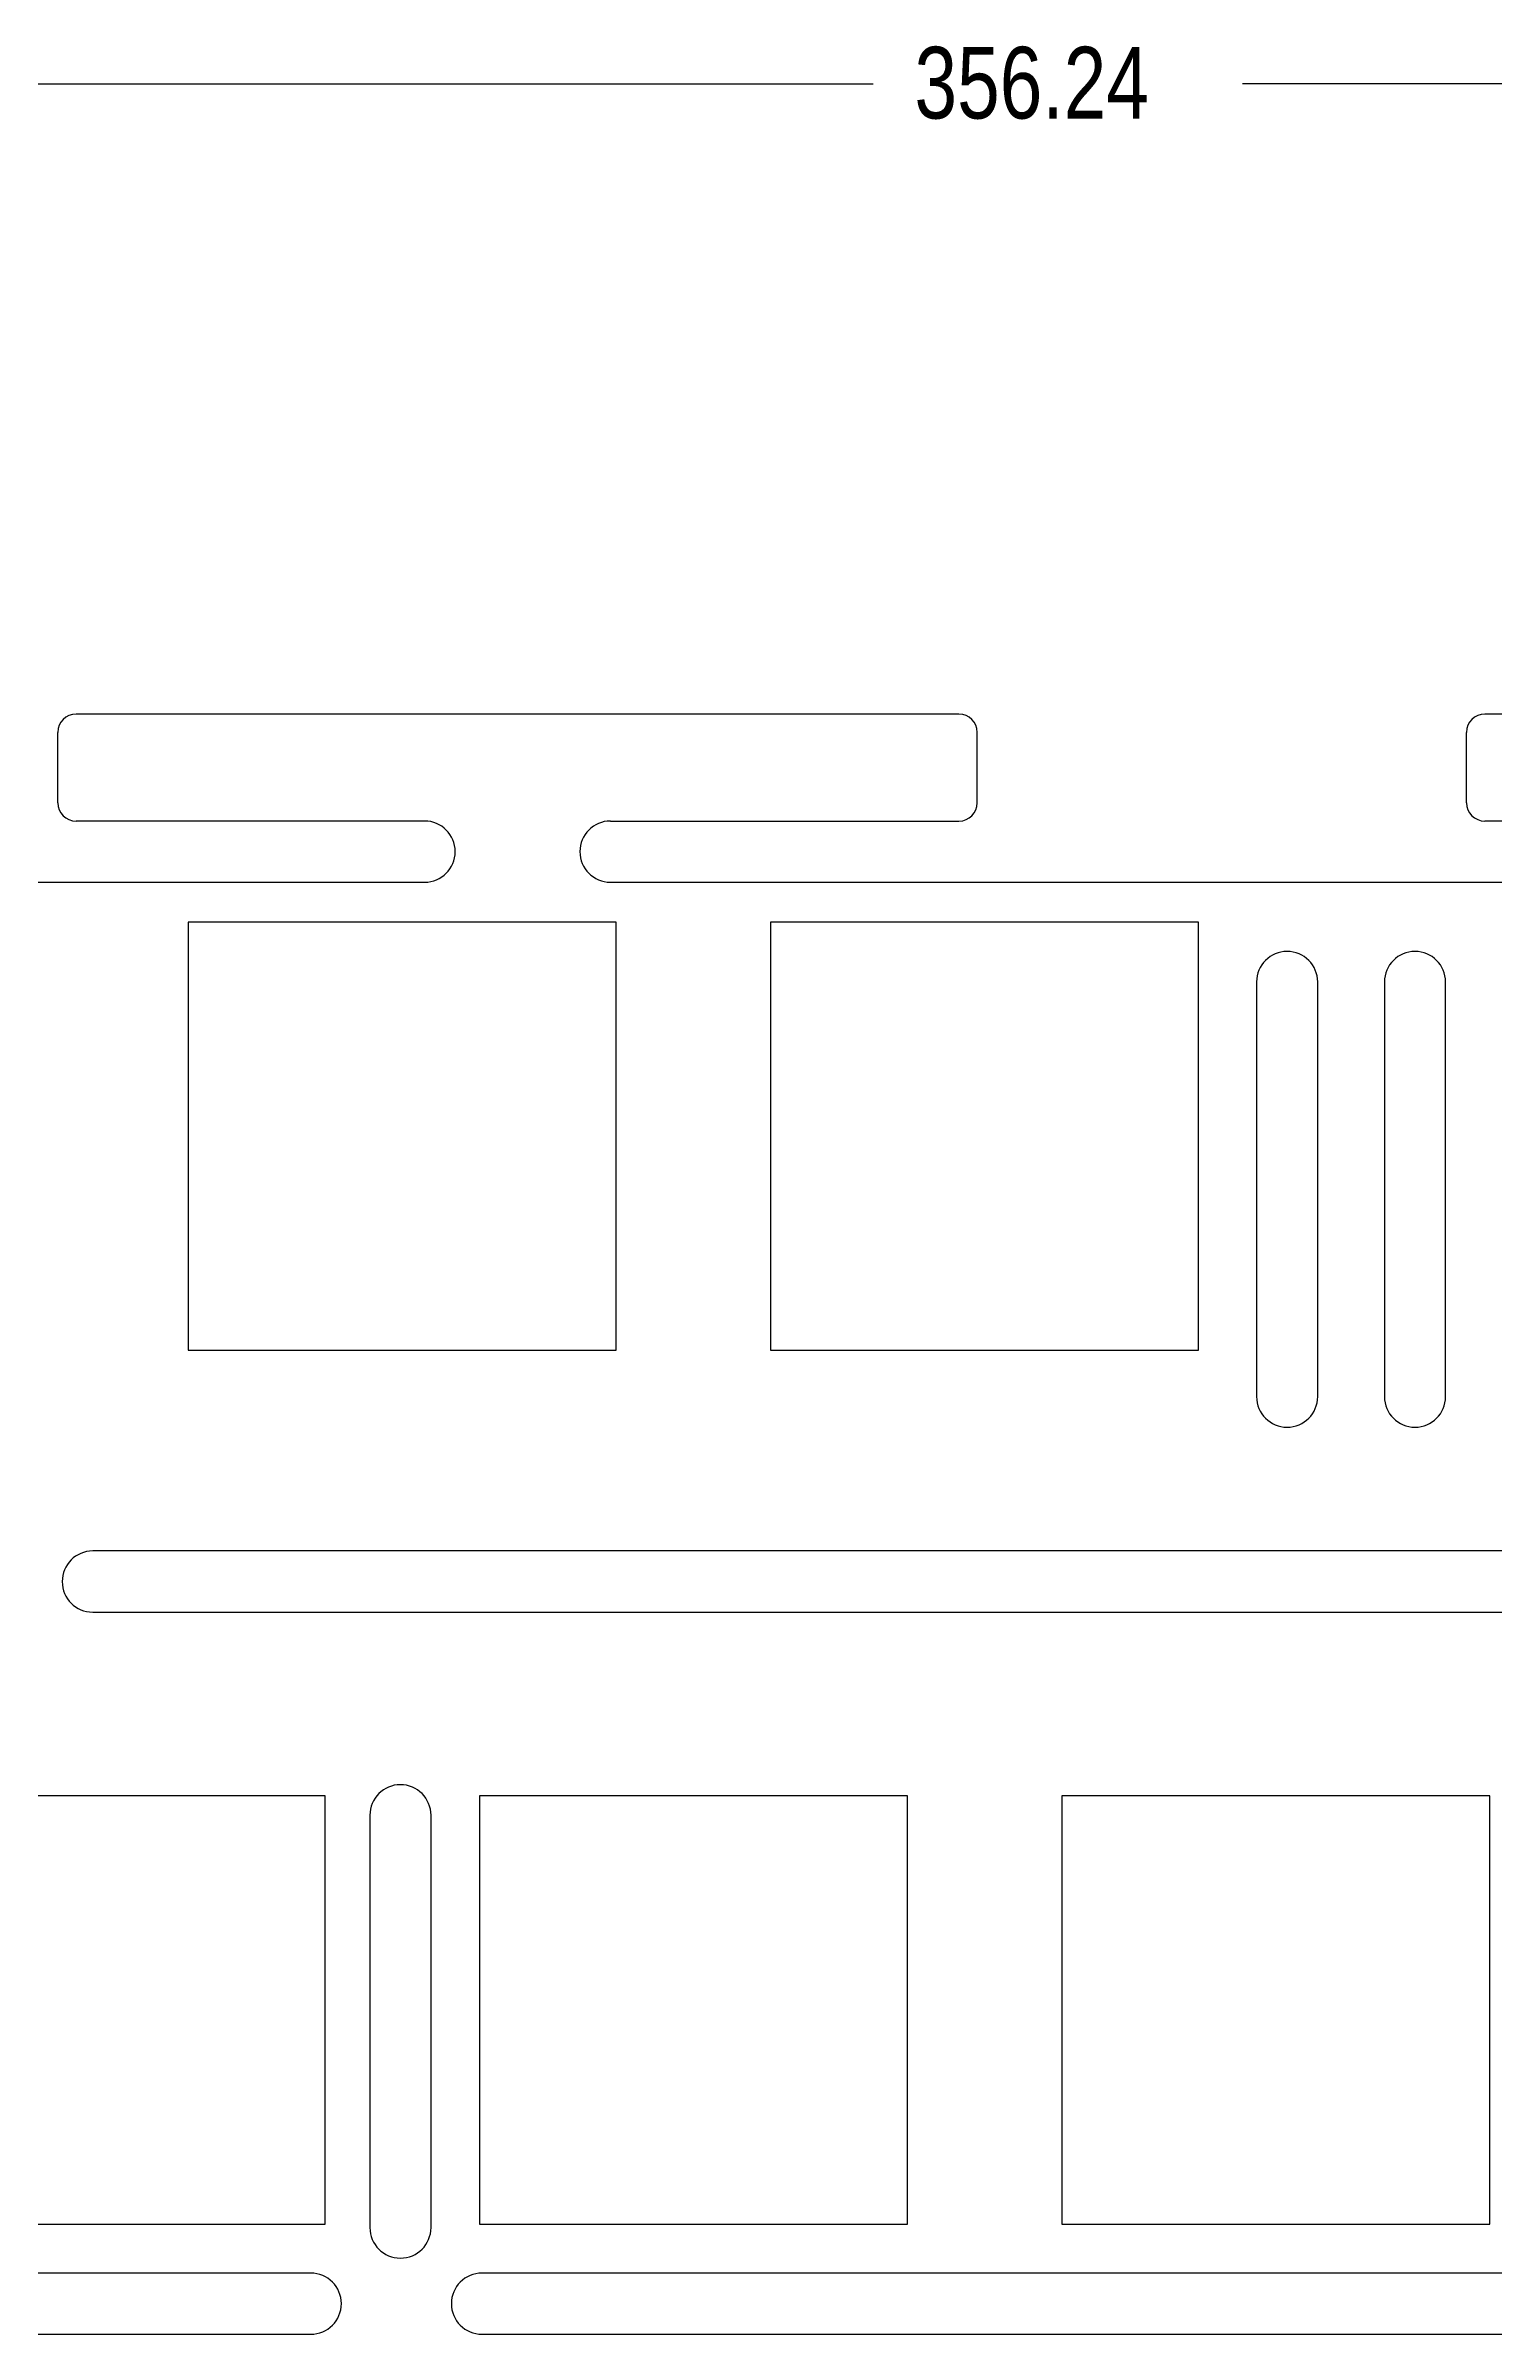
# Model space of a CAD drawing. Header units: millimetres. Extents: x -710 to -53, y 215 to 679.
# Drawn here: x -450 to -402.6, y 484.6 to 559.5 of the extents above; entities that cross this region are included whole.
import ezdxf

# ---------------------------------------------------------------- set-up
doc = ezdxf.new("R2010")
doc.units = ezdxf.units.MM
doc.header["$MEASUREMENT"] = 0
doc.layers.get('0').update_dxf_attribs({"lineweight": 0})
doc.layers.add('标注线', color=7, linetype='Continuous', lineweight=0)

# ---------------------------------------------------------------- blocks, each defined once
blk = doc.blocks.new('Block_5')
at = {"color": 18, "lineweight": 25, "true_color": 0x000000}
for p, q in [((-592.176, 558.221), (-422.905, 558.221)), ((-241.558, 558.221), (-410.83, 558.221))]:
    blk.add_line(p, q, dxfattribs=at)
at = {"insert": (-421.555, 557.049), "char_height": 0.2, "attachment_point": 7}
blk.add_mtext('\\C18;\\c0;\\FMyriad Pro|b0|i0|c1;\\H2.343751;\\W0.800000;356.24', dxfattribs=at)

msp = doc.modelspace()

# ---------------------------------------------------------------- linework, layer by layer
at = {"color": 18, "lineweight": 25, "true_color": 0x000000}
for p, q in [((-420.099, 537.609), (-448.977, 537.609)), ((-390.524, 537.609), (-402.899, 537.609)), ((-431.311, 530.804), (-445.31, 530.804)), ((-445.31, 530.804), (-445.31, 516.805)), ((-431.311, 516.805), (-431.311, 530.804)), ((-412.261, 530.804), (-426.262, 530.804)), ((-426.262, 530.804), (-426.262, 516.805)), ((-412.261, 516.805), (-412.261, 530.804)), ((-445.31, 516.805), (-431.311, 516.805)), ((-426.262, 516.805), (-412.261, 516.805)), ((-440.835, 502.229), (-454.834, 502.229)), ((-440.835, 488.23), (-440.835, 502.229)), ((-421.785, 502.229), (-435.784, 502.229)), ((-435.784, 502.229), (-435.784, 488.23)), ((-421.785, 488.23), (-421.785, 502.229)), ((-402.735, 502.229), (-416.734, 502.229)), ((-416.734, 502.229), (-416.734, 488.23)), ((-402.735, 488.23), (-402.735, 502.229)), ((-454.834, 488.23), (-440.835, 488.23)), ((-435.784, 488.23), (-421.785, 488.23)), ((-416.734, 488.23), (-402.735, 488.23))]:
    msp.add_line(p, q, dxfattribs=at)
at = {"layer": '标注线', "color": 18, "lineweight": 25, "true_color": 0x000000}
for p, q in [((-449.577, 534.709), (-449.577, 537.009)), ((-419.499, 534.709), (-419.499, 537.009)), ((-403.499, 534.709), (-403.499, 537.009)), ((-437.577, 534.109), (-448.977, 534.109)), ((-431.499, 534.109), (-420.099, 534.109)), ((-391.499, 534.109), (-402.899, 534.109)), ((-477.577, 532.109), (-437.577, 532.109)), ((-431.499, 532.109), (-391.499, 532.109)), ((-410.366, 528.846), (-410.366, 515.287)), ((-408.366, 515.287), (-408.366, 528.846)), ((-406.184, 528.846), (-406.184, 515.287)), ((-404.184, 515.287), (-404.184, 528.846)), ((-385.846, 510.239), (-448.432, 510.239)), ((-448.432, 508.239), (-385.846, 508.239)), ((-439.368, 501.597), (-439.368, 488.115)), ((-437.368, 488.115), (-437.368, 501.597)), ((-441.3, 486.627), (-511.135, 486.627)), ((-365.089, 486.627), (-435.703, 486.627)), ((-511.135, 484.627), (-441.3, 484.627)), ((-435.703, 484.627), (-365.089, 484.627))]:
    msp.add_line(p, q, dxfattribs=at)
for points in [[(-448.977, 537.609), (-449.308, 537.609), (-449.577, 537.34), (-449.577, 537.009)], [(-419.499, 537.009), (-419.499, 537.34), (-419.768, 537.609), (-420.099, 537.609)], [(-402.899, 537.609), (-403.231, 537.609), (-403.499, 537.34), (-403.499, 537.009)], [(-449.577, 534.709), (-449.577, 534.377), (-449.308, 534.109), (-448.977, 534.109)], [(-420.099, 534.109), (-419.768, 534.109), (-419.499, 534.377), (-419.499, 534.709)], [(-403.499, 534.709), (-403.499, 534.377), (-403.231, 534.109), (-402.899, 534.109)]]:
    msp.add_open_spline(points, degree=3, dxfattribs=at)
for points in [[(-437.577, 532.109), (-437.025, 532.109), (-436.577, 532.556), (-436.577, 533.109), (-436.577, 533.661), (-437.025, 534.109), (-437.577, 534.109)], [(-431.499, 534.109), (-432.052, 534.109), (-432.499, 533.661), (-432.499, 533.109), (-432.499, 532.556), (-432.052, 532.109), (-431.499, 532.109)], [(-408.366, 528.846), (-408.366, 529.399), (-408.814, 529.846), (-409.366, 529.846), (-409.919, 529.846), (-410.366, 529.399), (-410.366, 528.846)], [(-404.184, 528.846), (-404.184, 529.399), (-404.631, 529.846), (-405.184, 529.846), (-405.736, 529.846), (-406.184, 529.399), (-406.184, 528.846)], [(-410.366, 515.287), (-410.366, 514.735), (-409.919, 514.287), (-409.366, 514.287), (-408.814, 514.287), (-408.366, 514.735), (-408.366, 515.287)], [(-406.184, 515.287), (-406.184, 514.735), (-405.736, 514.287), (-405.184, 514.287), (-404.631, 514.287), (-404.184, 514.735), (-404.184, 515.287)], [(-448.432, 510.239), (-448.985, 510.239), (-449.432, 509.791), (-449.432, 509.239), (-449.432, 508.686), (-448.985, 508.239), (-448.432, 508.239)], [(-437.368, 501.597), (-437.368, 502.149), (-437.816, 502.597), (-438.368, 502.597), (-438.921, 502.597), (-439.368, 502.149), (-439.368, 501.597)], [(-439.368, 488.115), (-439.368, 487.562), (-438.921, 487.115), (-438.368, 487.115), (-437.816, 487.115), (-437.368, 487.562), (-437.368, 488.115)], [(-441.3, 484.627), (-440.748, 484.627), (-440.3, 485.074), (-440.3, 485.627), (-440.3, 486.179), (-440.748, 486.627), (-441.3, 486.627)], [(-435.703, 486.627), (-436.255, 486.627), (-436.703, 486.179), (-436.703, 485.627), (-436.703, 485.074), (-436.255, 484.627), (-435.703, 484.627)]]:
    msp.add_open_spline(points, degree=3, knots=[0, 0, 0, 0, 1, 1, 1, 2, 2, 2, 2], dxfattribs=at)

# ---------------------------------------------------------------- block references
msp.add_blockref('Block_5', (0, 0))

doc.saveas('drawing.dxf')
